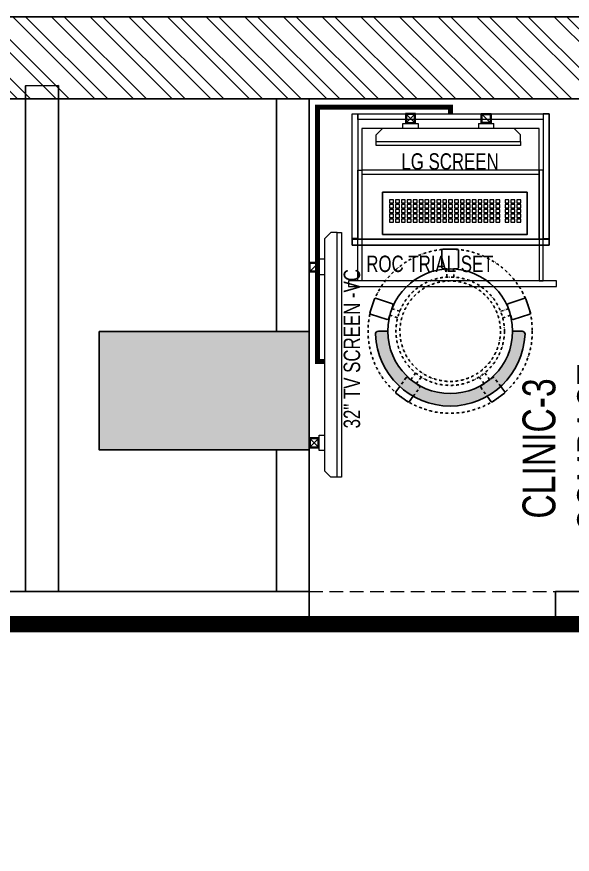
# Model space of a CAD drawing. Header units: feet. Extents: x 5363194 to 5373234, y -5284151 to -5265953.
# Drawn here: x 5367455 to 5369146, y -5268504 to -5265953 of the extents above; entities that cross this region are included whole.
import ezdxf

# ---------------------------------------------------------------- set-up
doc = ezdxf.new("R2010")
doc.units = ezdxf.units.FT
doc.header["$LTSCALE"] = 33
doc.header["$MEASUREMENT"] = 0
for name, pattern in [('a_p6_plan_L18$0$HIDDEN', [0.375, 0.25, -0.125]), ('ACAD_ISO03W100', [30, 12, -18]), ('DASHDOT2', [0.5, 0.25, -0.125, 0, -0.125]), ('HIDDEN', [9.524999999999995, 6.349999999999997, -3.174999999999998])]:
    doc.linetypes.add(name, pattern=pattern)
doc.layers.add('A-WALL', color=1, linetype='Continuous')
doc.layers.add('column', color=10, linetype='Continuous')
for name, color, linetype, lineweight in [('Floor-Unit', 1, 'Continuous', 13), ('HATCH', 9, 'Continuous', 9), ('LENS-CURTAIN', 5, 'a_p6_plan_L18$0$HIDDEN', 9), ('LENS-DIM', 252, 'Continuous', 5), ('LENS-FURNITURE', 13, 'Continuous', 9), ('LENS-PARTITION', 21, 'Continuous', 25), ('LENS-TEXT', 31, 'Continuous', 5), ('LENS_DIMENSION', 193, 'Continuous', 0), ('LENS_PARTITION', 21, 'Continuous', 25), ('LENS_TEXT', 31, 'Continuous', 5), ('LK-EQPMT', 3, 'Continuous', 18), ('LK-TILES FINISH', 251, 'Continuous', 5), ('LN-ELEVATION-1', 81, 'Continuous', 25), ('LN-ELEVATION-2', 103, 'Continuous', 20), ('LN-HATCH', 251, 'Continuous', 0), ('TV', 92, 'Continuous', 18)]:
    doc.layers.add(name, color=color, linetype=linetype, lineweight=lineweight)
doc.styles.get("Standard").update_dxf_attribs({"font": 'GILC____.TTF'})

# ---------------------------------------------------------------- blocks, each defined once
blk = doc.blocks.new('A$Ca5f26b73')
at = {"layer": 'column'}
h = blk.add_hatch(color=8, dxfattribs=at)
h.dxf.hatch_style = 1
h.paths.add_polyline_path([(-958.4936331780626, 4889), (-958.4936331780626, 5529), (-1318.493633178063, 5529), (-1318.493633178063, 4889)])
h.paths.add_polyline_path([(-934, 0), (-934, 404), (-1789, 404), (-1789, 0)])
h.paths.add_polyline_path([(-4977, 0), (-4977, 675), (-5354, 675), (-5354, 0)])
h.paths.add_polyline_path([(-5917, 1230), (-5917, 1460), (-6662, 1460), (-6662, 1230)])
h.paths.add_polyline_path([(-7640, 2300), (-7640, 2660), (-8350, 2660), (-8350, 2260), (-8057, 2260), (-8057, 2300)])
h.paths.add_polyline_path([(-4943.011822690255, 9317.851827089675), (-4941.125479653478, 10010.84925977606), (-5326.124053367414, 10011.89722813014), (-5328.010396405123, 9318.899795443751)])
h.paths.add_polyline_path([(-7613.030801153742, 9618.120719721543), (-7601.738260256126, 10018.09146321937), (-8311.96660143137, 10020.02470888942), (-8323.259142328983, 9620.053965391591)])
h.paths.add_polyline_path([(-11261.42183980811, 9628.051661321893), (-11260.33304151799, 10028.0501794666), (-11975.33039270248, 10029.99640640989), (-11976.4191909926, 9629.997888264246)])
h.paths.add_polyline_path([(-11293, 2260), (-11293, 2660), (-12018, 2660), (-12018, 2260)])
h.paths.add_polyline_path([(-14944, 2260), (-14944, 2580), (-15259, 2580), (-15259, 3210), (-15679, 3210), (-15679, 2260)])
h.paths.add_polyline_path([(-15259, 9033), (-15259, 9633), (-14916, 9633), (-14916, 10038.00092616305), (-15679, 10040.07781659439), (-15679, 9033)])
at = {"layer": 'LN-HATCH'}
h = blk.add_hatch(dxfattribs=at)
h.set_pattern_fill('ANSI32', color=256, scale=222)
h.set_pattern_definition([(45, (-2784044.970806216, 5465993.898856697), (-58.86663953378008, 58.86663953378008), []), (45, (-2784005.726379926, 5465993.898856697), (-58.86663953378008, 58.86663953378008), [])])
h.paths.add_polyline_path([(-13493, 2260), (-13493, 2510), (-14263, 2510), (-14263, 2260)])
h.paths.add_polyline_path([(-12018, 2260), (-12018, 2510), (-12228, 2510), (-12228, 2260)])
h.paths.add_polyline_path([(-8350, 2260), (-8350, 2510), (-11293, 2510), (-11293, 2260)])
h.paths.add_polyline_path([(-6662, 1035), (-6662, 1285), (-8057, 1285), (-8057, 2260), (-8307, 2260), (-8307, 1035)])
h.paths.add_polyline_path([(-6178.338742326945, 0), (-6178.338742326945, 220), (-6432, 220), (-6432, 1230), (-6662, 1230), (-6662, 0)])
h.paths.add_polyline_path([(-7417, 2300), (-7417, 2510), (-7640, 2510), (-7640, 2300)])
h.paths.add_polyline_path([(0, 0), (0, 2589), (-250, 2589), (-250, 0)])
h.paths.add_polyline_path([(0, 3519), (0, 9752.78009731695), (-250, 9752.78009731695), (-250, 3519)])
h.paths.add_polyline_path([(-1977.047934302129, 9752.78009731695), (0, 9752.78009731695), (0, 10002.78009731695), (-1976.707684211433, 10002.78009731695), (-4941.125479653478, 10010.84925977606), (-4941.805978584103, 9760.850185935386)])
h.paths.add_polyline_path([(-5326.804552298971, 9761.898154289462), (-5326.124053367414, 10011.89722813014), (-7601.738260256126, 10018.09146321937), (-7608.796098317019, 9768.109748532996)])
h.paths.add_polyline_path([(-8319.024439492263, 9770.042994203048), (-8311.96660143137, 10020.02470888942), (-11260.33304151799, 10028.0501794666), (-11261.01354044955, 9778.051105625927)])
h.paths.add_polyline_path([(-11976.01089163404, 9779.997332569212), (-11975.33039270248, 10029.99640640989), (-14916, 10038.00092616211), (-14916, 9788)])
h.paths.add_polyline_path([(-4504.182944787666, 0), (-4504.182944787666, 150), (-4977, 150), (-4977, 0)])
h.paths.add_polyline_path([(-5354, 0), (-5354, 220), (-5590.752548078075, 220), (-5590.752548078075, 0)])
at = {"layer": 'A-WALL'}
for p, q in [((0, 2589), (0, 10002.78009731695)), ((-250, 2589), (-250, 9752.78009731695))]:
    blk.add_line(p, q, dxfattribs=at)
at = {"layer": 'column'}
blk.add_lwpolyline([(-958.4936331780626, 5529), (-958.4936331780626, 4889), (-1318.493633178063, 4889), (-1318.493633178063, 5529)], close=True, dxfattribs=at)
blk = doc.blocks.new('TRIAL SET ROC')
at = {"layer": 'LENS-DIM', "ltscale": 0.5}
for points in [[(-400.3652351796627, -364.3162249757442), (-430.3652351796626, -364.3162249757442)], [(169.6347648203373, -364.3162249757442), (139.6347648203373, -364.3162249757442)]]:
    blk.add_lwpolyline(points, dxfattribs=at)
at = {"layer": 'LENS-FURNITURE'}
blk.add_lwpolyline([(-430.3652351796626, 18), (169.6347648203373, 18), (169.6347648203373, -382.3162249757443), (-430.3652351796626, -382.3162249757443)], close=True, dxfattribs=at)
at = {"layer": 'LENS-FURNITURE', "color": 146}
for points in [[(-412.3652351796627, -153.6065521437457), (-400.3652351796627, -153.6065521437457), (-400.3652351796628, -490.6065521437458), (-412.3652351796627, -490.6065521437458)], [(139.6347648203373, -153.6065521437458), (-400.3652351796627, -153.6065521437457), (-400.3652351796627, -165.6065521437457), (139.6347648203373, -165.6065521437458)], [(151.6347648203373, -153.6065521437458), (139.6347648203373, -153.6065521437458), (139.6347648203372, -490.6065521437458), (151.6347648203373, -490.6065521437458)], [(192.1347648203373, -490.6065521437458), (-440.8652351796627, -490.6065521437458), (-440.8652351796627, -508.6065521437458), (192.1347648203373, -508.6065521437458)]]:
    blk.add_lwpolyline(points, close=True, dxfattribs=at)
at = {"layer": 'LN-ELEVATION-2'}
for points in [[(-430.3652351796626, 18), (-412.3652351796627, 18), (-412.3652351796627, -362.3162249757442), (-430.3652351796626, -362.3162249757442)], [(-412.3652351796627, 18), (151.6347648203373, 18), (151.6347648203373, 0), (-412.3652351796627, 0)], [(169.6347648203373, 18), (151.6347648203373, 18), (151.6347648203373, -362.3162249757442), (169.6347648203373, -362.3162249757442)], [(169.6347648203373, -364.3162249757442), (-430.3652351796626, -364.3162249757442), (-430.3652351796626, -382.3162249757443), (169.6347648203373, -382.3162249757443)], [(169.6347648203373, -382.3162249757443), (-430.3652351796626, -382.3162249757443), (-430.3652351796626, -364.3162249757442), (169.6347648203373, -364.3162249757442)]]:
    blk.add_lwpolyline(points, close=True, dxfattribs=at)
at = {"layer": 'LN-ELEVATION-2', "linetype": 'HIDDEN', "ltscale": 100}
blk.add_lwpolyline([(-400.3652351796627, -364.3162249757442), (139.6347648203373, -364.3162249757442), (139.6347648203373, -27.35909500904381), (-400.3652351796627, -27.35909500904381)], close=True, dxfattribs=at)
at = {"insert": (-386.8645105547048, -414.1468168679739), "char_height": 50, "attachment_point": 1}
blk.add_mtext_dynamic_manual_height_columns('ROC TRIAL SET', width=625.228464345434, gutter_width=500, heights=[0], dxfattribs=at)
blk = doc.blocks.new('*U22')
at = {"layer": 'LK-EQPMT', "ltscale": 12}
blk.add_lwpolyline([(5.986879315214991, 4.914598100478997), (-5.986879315214991, 4.914598100478997), (-5.986879315214991, -4.914598100478997), (5.986879315214991, -4.914598100478997)], close=True, dxfattribs=at)
blk = doc.blocks.new('*U23')
at = {"color": 0, "linetype": 'ByBlock', "lineweight": -2}
for p in [(0, 0), (17.96063794564497, 0), (35.92127589128995, 0), (53.88191383693492, 0), (71.8425517825799, 0), (89.80318972822487, 0), (107.7638276738698, 0), (125.7244656195148, 0), (143.6851035651598, 0), (161.6457415108048, 0), (179.6063794564497, 0), (197.5670174020947, 0), (215.5276553477397, 0), (233.4882932933847, 0), (251.4489312390296, 0), (269.4095691846746, 0), (287.3702071303196, 0), (305.3308450759646, 0), (323.2914830216096, 0), (-9e-16, -14.74379430143699), (-1.8e-15, -29.48758860287398), (17.96063794564497, -14.74379430143699), (17.96063794564497, -29.48758860287398), (35.92127589128995, -14.74379430143699), (35.92127589128995, -29.48758860287398), (53.88191383693492, -14.74379430143699), (53.88191383693492, -29.48758860287398), (71.8425517825799, -14.74379430143699), (71.8425517825799, -29.48758860287398), (89.80318972822487, -14.74379430143699), (89.80318972822487, -29.48758860287398), (107.7638276738698, -14.74379430143699), (107.7638276738698, -29.48758860287398), (125.7244656195148, -14.74379430143699), (125.7244656195148, -29.48758860287398), (143.6851035651598, -14.74379430143699), (143.6851035651598, -29.48758860287398), (161.6457415108048, -14.74379430143699), (161.6457415108048, -29.48758860287398), (179.6063794564497, -14.74379430143699), (179.6063794564497, -29.48758860287398), (197.5670174020947, -14.74379430143699), (197.5670174020947, -29.48758860287398), (215.5276553477397, -14.74379430143699), (215.5276553477397, -29.48758860287398), (233.4882932933847, -14.74379430143699), (233.4882932933847, -29.48758860287398), (251.4489312390296, -14.74379430143699), (251.4489312390296, -29.48758860287398), (269.4095691846746, -14.74379430143699), (269.4095691846746, -29.48758860287398), (287.3702071303196, -14.74379430143699), (287.3702071303196, -29.48758860287398), (305.3308450759646, -14.74379430143699), (305.3308450759646, -29.48758860287398), (323.2914830216096, -14.74379430143699), (323.2914830216096, -29.48758860287398), (-2.7e-15, -44.23138290431096), (17.96063794564497, -44.23138290431096), (35.92127589128995, -44.23138290431096), (53.88191383693492, -44.23138290431096), (71.8425517825799, -44.23138290431096), (89.80318972822487, -44.23138290431096), (107.7638276738698, -44.23138290431096), (125.7244656195148, -44.23138290431096), (143.6851035651598, -44.23138290431096), (161.6457415108048, -44.23138290431096), (179.6063794564497, -44.23138290431096), (197.5670174020947, -44.23138290431096), (215.5276553477397, -44.23138290431096), (233.4882932933847, -44.23138290431096), (251.4489312390296, -44.23138290431096), (269.4095691846746, -44.23138290431096), (287.3702071303196, -44.23138290431096), (305.3308450759646, -44.23138290431096), (323.2914830216096, -44.23138290431096), (-3.6e-15, -58.97517720574795), (17.96063794564497, -58.97517720574795), (35.92127589128994, -58.97517720574795), (53.88191383693492, -58.97517720574795), (71.8425517825799, -58.97517720574795), (89.80318972822487, -58.97517720574795), (107.7638276738698, -58.97517720574795), (125.7244656195148, -58.97517720574795), (143.6851035651598, -58.97517720574795), (161.6457415108048, -58.97517720574795), (179.6063794564497, -58.97517720574795), (197.5670174020947, -58.97517720574795), (215.5276553477397, -58.97517720574795), (233.4882932933847, -58.97517720574795), (251.4489312390296, -58.97517720574795), (269.4095691846746, -58.97517720574795), (287.3702071303196, -58.97517720574795), (305.3308450759646, -58.97517720574795), (323.2914830216096, -58.97517720574795)]:
    blk.add_blockref('*U22', p, dxfattribs=at)
blk = doc.blocks.new('*U20')
at = {"layer": 'LK-EQPMT', "ltscale": 12}
blk.add_lwpolyline([(5.986879315214991, 4.914598100478997), (-5.986879315214991, 4.914598100478997), (-5.986879315214991, -4.914598100478997), (5.986879315214991, -4.914598100478997)], close=True, dxfattribs=at)
blk = doc.blocks.new('*U21')
at = {"color": 0, "linetype": 'ByBlock', "lineweight": -2}
for p in [(0, 0), (17.96063794564497, 0), (35.92127589128995, 0), (-9e-16, -14.74379430143699), (-1.8e-15, -29.48758860287398), (17.96063794564497, -14.74379430143699), (17.96063794564497, -29.48758860287398), (35.92127589128995, -14.74379430143699), (35.92127589128995, -29.48758860287398), (-2.7e-15, -44.23138290431096), (17.96063794564497, -44.23138290431096), (35.92127589128995, -44.23138290431096), (-3.6e-15, -58.97517720574795), (17.96063794564497, -58.97517720574795), (35.92127589128994, -58.97517720574795)]:
    blk.add_blockref('*U20', p, dxfattribs=at)
blk = doc.blocks.new('*U16')
at = {"ltscale": 12}
blk.add_lwpolyline([(8.040144996717572, 2.91038e-11), (8.040144996717572, 129.0940371821052), (448.0401449967176, 129.0940371821052), (448.0401449967176, 2.91038e-11)], close=True, dxfattribs=at)
for name, p in [('*U23', (35.16895717114949, 101.6202952143818)), ('*U21', (386.6121428576974, 101.6202952143818))]:
    blk.add_blockref(name, p)
blk = doc.blocks.new('CLINIC SCREEN')
at = {"layer": 'TV'}
for p, q in [((-103.1090284836336, 42.85441964946222), (-127.4114311772946, 18.55201695591665)), ((-127.4114311772946, 42.85441964946222), (-103.1090284836336, 18.55201695591665)), ((102.7052824410566, 42.85441964946222), (127.007685134602, 18.55201695591665))]:
    blk.add_line(p, q, dxfattribs=at)
at = {"layer": 'TV', "ltscale": 12}
for p, q in [((-220.0000000000082, -19.41163062257681), (-200.5883693773149, 0)), ((200.5883693773149, 0), (-200.5883693773149, 0)), ((-138.5315413423604, 0), (-138.5315413423604, 15.514207008644)), ((-138.5315413423604, 15.514207008644), (-91.98892031613741, 15.514207008644)), ((-91.98892031613741, 15.514207008644), (-91.98892031613741, 0)), ((91.98892031610741, 15.514207008644), (91.98892031610741, 0)), ((91.98892031610741, 15.514207008644), (138.5315413423595, 15.514207008644)), ((138.5315413423595, 0), (138.5315413423595, 15.514207008644)), ((219.9999999999918, -19.41163062257681), (200.5883693773149, 0)), ((-220.0000000000082, -38.82326124538668), (-220.0000000000082, -19.41163062257681)), ((219.9999999999918, -38.82326124538668), (219.9999999999918, -19.41163062257681))]:
    blk.add_line(p, q, dxfattribs=at)
at = {"layer": 'TV'}
for points in [[(-130.4492315140169, 15.51421661919448), (-100.0712281470269, 15.51421661919448), (-100.0712281470269, 45.89221998606814), (-130.4492315140169, 45.89221998606814)], [(-127.4114311772946, 18.55201695591665), (-103.1090284836336, 18.55201695591665), (-103.1090284836336, 42.85441964946222), (-127.4114311772946, 42.85441964946222)], [(130.0454854713243, 15.51421661919448), (99.66748210433435, 15.51421661919448), (99.66748210433435, 45.89221998606814), (130.0454854713243, 45.89221998606814)], [(127.007685134602, 18.55201695591665), (102.7052824410566, 18.55201695591665), (102.7052824410566, 42.85441964946222), (127.007685134602, 42.85441964946222)]]:
    blk.add_lwpolyline(points, close=True, dxfattribs=at)
at = {"layer": 'TV', "ltscale": 12}
blk.add_lwpolyline([(-220.0000000000082, -51.71278328332107), (-220.0000000000082, -38.82326124538668), (219.9999999999918, -38.82326124538668), (219.9999999999918, -51.71278328332107)], close=True, dxfattribs=at)
at = {"layer": 'Floor-Unit', "color": 0, "ltscale": 2, "insert": (5.199680584678389, -100.4085774972336), "char_height": 50, "attachment_point": 5}
blk.add_mtext_dynamic_manual_height_columns('LG SCREEN', width=466.4796511627907, gutter_width=12.5, heights=[0], dxfattribs=at)
blk = doc.blocks.new('32INCH VC FOR CLINIC')
at = {"layer": 'LK-EQPMT'}
for p, q in [((116.8909715171903, 152.5672029328125), (92.58856882341206, 128.264800239267)), ((92.58856882341206, 152.5672029328125), (116.8909715171903, 128.264800239267)), ((627.7052824404091, 152.5672029328125), (652.0076851341872, 128.264800239267))]:
    blk.add_line(p, q, dxfattribs=at)
at = {"layer": 'LK-EQPMT', "ltscale": 12}
for p, q in [((0, 90.30115266077335), (19.41163062304258, 109.7127832833503)), ((725.5883693769574, 109.7127832833503), (19.41163062304258, 109.7127832833503)), ((81.46845865808427, 109.7127832833503), (81.46845865808427, 125.2269902919943)), ((81.46845865808427, 125.2269902919943), (128.0110796838999, 125.2269902919943)), ((128.0110796838999, 125.2269902919943), (128.0110796838999, 109.7127832833503)), ((616.9889203161001, 125.2269902919943), (616.9889203161001, 109.7127832833503)), ((616.9889203161001, 125.2269902919943), (663.5315413419156, 125.2269902919943)), ((663.5315413419156, 109.7127832833503), (663.5315413419156, 125.2269902919943)), ((745, 90.30115266077335), (725.5883693769574, 109.7127832833503)), ((0, 70.88952203796362), (0, 90.30115266077335)), ((745, 70.88952203796362), (745, 90.30115266077335))]:
    blk.add_line(p, q, dxfattribs=at)
at = {"layer": 'LK-EQPMT'}
for points in [[(89.55076848529278, 125.2269999025447), (119.9287718534469, 125.2269999025447), (119.9287718534469, 155.6050032694184), (89.55076848529278, 155.6050032694184)], [(655.0454854704439, 125.2269999025447), (624.6674821041522, 125.2269999025447), (624.6674821041522, 155.6050032694184), (655.0454854704439, 155.6050032694184)], [(92.58856882341206, 128.264800239267), (116.8909715171903, 128.264800239267), (116.8909715171903, 152.5672029328125), (92.58856882341206, 152.5672029328125)], [(652.0076851341872, 128.264800239267), (627.7052824404091, 128.264800239267), (627.7052824404091, 152.5672029328125), (652.0076851341872, 152.5672029328125)]]:
    blk.add_lwpolyline(points, close=True, dxfattribs=at)
at = {"layer": 'LK-EQPMT', "ltscale": 12}
blk.add_lwpolyline([(0, 58.0000000000291), (0, 70.88952203796362), (745, 70.88952203796362), (745, 58.0000000000291)], close=True, dxfattribs=at)
at = {"layer": 'LENS-TEXT', "color": 0, "ltscale": 2, "insert": (391.1996805854142, 25.6359011628374), "char_height": 50, "attachment_point": 5}
blk.add_mtext_dynamic_manual_height_columns('32" TV SCREEN -VC', width=466.4796511627907, gutter_width=12.5, heights=[0], dxfattribs=at)
blk = doc.blocks.new('DR STOOL')
at = {"layer": 'HATCH'}
h = blk.add_hatch(dxfattribs=at)
h.set_pattern_fill('ANSI36', color=250, angle=-90.00000000000001)
h.set_pattern_definition([(315, (-227.8099174643867, 917.3997257252777), (6.173926083235043, -1.683798022700468), [7.9375, -1.587499999999999, 0, -1.587499999999999])])
edge = h.paths.add_edge_path()
edge.add_line((-190.0000000041909, 4.511094e-10), (-218.6899174675346, 4.511094e-10))
edge.add_arc((-218.6899174670689, 9.120000000388245), 9.119999999940092, 177.6119845363388, 269.9999999996136, ccw=False)
edge.add_arc((-1.8626451e-09, 3.565219e-10), 228.000000002257, 2.3880154632688004, 177.6119845367313, ccw=False)
edge.add_arc((218.6899174633436, 9.120000000497384), 9.120000000051716, -90.00000000034493, 2.3880154629299, ccw=False)
edge.add_line((218.6899174633436, 4.511094e-10), (190, 4.511094e-10))
edge.add_arc((-1.8626451e-09, 4.511094e-10), 190.000000001979, -1.27e-14, 180)
at = {"layer": 'LN-ELEVATION-1', "color": 1, "ltscale": 100}
for p, q in [((-128.6221585394814, 215.4841044476634), (-165.2704676063731, 189.0243927398114)), ((-124.7228340068832, 214.8545704018979), (-128.6221585394814, 215.4841044476634)), ((-112.6981821293011, 198.1996966340157), (-124.7228340068832, 214.8545704018979)), ((124.7553772013634, 214.9803744515593), (112.5488144652918, 198.2845540212292)), ((128.7014972954057, 215.5933048763618), (124.7553772013634, 214.9803744515593)), ((128.7014972954057, 215.5933048763618), (124.7553772013634, 214.9803744515593)), ((165.1911288509145, 188.915192311113), (128.7014972954057, 215.5933048763618)), ((165.1911288509145, 188.915192311113), (128.7014972954057, 215.5933048763618)), ((-165.2704676063731, 189.0243927398114), (-165.9069543029182, 185.0820035930228)), ((-165.9069543029182, 185.0820035930228), (-153.8003208162263, 168.3135803133482)), ((153.6734594982117, 168.4294150282658), (165.7973639420234, 185.0121775862135)), ((165.7973639420234, 185.0121775862135), (165.1911288509145, 188.915192311113)), ((165.7973639420234, 185.0121775862135), (165.1911288509145, 188.915192311113)), ((-191.2928382232785, -35.45407700946089), (-242.9550312487409, -52.24013893969095)), ((-187.9259491492994, -37.1695928365807), (-191.2928382232785, -35.45407700946089)), ((-184.1424400564283, -48.81403796559607), (-187.9259491492994, -37.1695928365807)), ((188.0651108901948, -36.96233201187715), (184.0504167033359, -49.19388854173303)), ((191.3981811110861, -35.27656588272658), (188.0651108901948, -36.96233201187715)), ((243.0100176925771, -52.21682526778022), (191.3981811110861, -35.27656588272658)), ((-242.9550312487409, -52.24013893969095), (-244.7482102331705, -55.75945052818861)), ((-244.7482102331705, -55.75945052818861), (-230.7800458371639, -98.74904560100549)), ((-173.8639617776498, -80.4479453730819), (-177.8421125086024, -68.2044548037811)), ((177.6922140880488, -68.56540505095472), (173.8739495249465, -80.1985000452405)), ((230.715890809428, -98.7280946081737), (244.8123673382215, -55.78040257930116)), ((244.8123673382215, -55.78040257930116), (243.0100176925771, -52.21682526778022)), ((-230.7800458371639, -98.74904560100549), (-227.2218665438704, -100.5620286722478)), ((-227.2218665438704, -100.5620286722478), (-175.5596735184081, -83.7759667420105)), ((-175.5596735184081, -83.7759667420105), (-173.8639617776498, -80.4479453730819)), ((173.8739495249465, -80.1985000452405), (175.5794035866856, -83.5704969359358)), ((175.5794035866856, -83.5704969359358), (227.1912401677109, -100.5107563209894)), ((227.1912401677109, -100.5107563209894), (230.715890809428, -98.7280946081737)), ((-22.72193054761737, -190.2142363802995), (-25.39390889601782, -192.886214728569)), ((-25.39390889601782, -192.886214728569), (-25.39390889601782, -247.2070584567482)), ((-10.47823652112856, -190.2142363802995), (-22.72193054761737, -190.2142363802995)), ((22.78362171910703, -190.2142363802995), (9.910054048988968, -190.2142363802995)), ((25.42475448176265, -192.8553691428751), (22.78362171910703, -190.2142363802995)), ((25.42475448176265, -247.1762128710543), (25.42475448176265, -192.8553691428751)), ((-25.39390889601782, -247.2070584567482), (-22.60096735274419, -250)), ((-22.60096735274419, -250), (22.60096735274419, -250)), ((22.60096735274419, -250), (25.42475448176265, -247.1762128710543))]:
    blk.add_line(p, q, dxfattribs=at)
at = {"layer": 'LN-ELEVATION-1', "linetype": 'DASHDOT2'}
for p, q in [((-92.92521573789418, 170.8129362839827), (-112.6981821293011, 198.1996966340157)), ((112.5488144652918, 198.2845540212292), (92.69529851106927, 171.1294289919315)), ((-153.8003208162263, 168.3135803133482), (-134.1093360339291, 141.0403694751003)), ((-103.4542870586738, 159.9154408004979), (-93.52748446213081, 167.0824927485227)), ((-88.15393704269081, 139.4771787207864), (-103.4542870586738, 159.9154408004979)), ((-93.52748446213081, 167.0824927485227), (-92.92521573789418, 170.8129362839827)), ((103.6608748426661, 159.8406005539291), (88.19885099539533, 139.4487815762331)), ((92.69529851106927, 171.1294289919315), (93.26858203159645, 167.4385604566923)), ((93.26858203159645, 167.4385604566923), (103.6608748426661, 159.8406005539291)), ((133.7372852512635, 141.1612321265929), (153.6734594982117, 168.4294150282658)), ((-134.1093360339291, 141.0403694751003), (-130.4219571123831, 140.4450534014686)), ((-130.4219571123831, 140.4450534014686), (-119.9844727469608, 147.9808124662595)), ((-119.9844727469608, 147.9808124662595), (-105.3687285655178, 126.9741353208374)), ((105.4096150295809, 126.94019481352), (120.1194891873747, 147.8074627162714)), ((120.1194891873747, 147.8074627162714), (130.0033113472163, 140.5812532722048)), ((130.0033113472163, 140.5812532722048), (133.7372852512635, 141.1612321265929)), ((-159.954806596972, -40.49024384317454), (-184.1424400564283, -48.81403796559607)), ((184.0504167033359, -49.19388854173303), (159.8786162491887, -40.79004861696012)), ((-177.8421125086024, -68.2044548037811), (-153.4148110738024, -60.73628028803068)), ((153.3006618716754, -61.02382378749462), (177.6922140880488, -68.56540505095472)), ((-10.92024635523557, -164.6382343793375), (-10.47823652112856, -190.2142363802995)), ((9.910054048988968, -190.2142363802995), (10.35584833659231, -164.674698740353))]:
    blk.add_line(p, q, dxfattribs=at)
at = {"layer": 'LN-ELEVATION-1', "color": 1, "ltscale": 100}
blk.add_lwpolyline([(-190.0000000023283, 0), (-218.6899174656719, 0, -0.4264743413925903), (-227.8019973598421, 9.5, -0.959166304662544), (227.8019973593764, 9.5, -0.4264743413925903), (218.6899174647406, 0), (190.0000000013969, 0)], format="xyb", dxfattribs=at)
at = {"layer": 'LN-ELEVATION-1', "linetype": 'DASHDOT2'}
for radius in [250, 165, 153]:
    blk.add_circle((0, 0), radius, dxfattribs=at)
at = {"layer": 'LN-ELEVATION-1', "color": 1, "ltscale": 100}
blk.add_circle((0, 0), 190, dxfattribs=at)

msp = doc.modelspace()

# ---------------------------------------------------------------- linework, layer by layer
at = {"color": 13, "linetype": 'ACAD_ISO03W100', "ltscale": 0.01, "const_width": 15}
msp.add_lwpolyline([(5368775.374840756, -5266248.578685313), (5368775.374840756, -5266228.219590291), (5368370.318781358, -5266228.219590299), (5368370.318781358, -5267003.219590296), (5368391.211001336, -5267003.219590296)], dxfattribs=at)
at = {"layer": 'LENS-CURTAIN', "ltscale": 5}
msp.add_lwpolyline([(5369095.318781358, -5267803.219590299), (5368345.318781358, -5267803.219590299), (5368345.318781358, -5267703.219590299), (5369095.318781358, -5267703.219590299)], close=True, dxfattribs=at)
at = {"layer": 'LENS-PARTITION'}
for points in [[(5367481.538684041, -5267703.219590299), (5367581.538684041, -5267703.219590299), (5367581.538684041, -5266162.880099118), (5367481.538684041, -5266163.152299699)], [(5368245.318781358, -5266911.713223477), (5368245.318781358, -5266203.219590298), (5368345.318781358, -5266203.219590298), (5368345.318781358, -5266911.713223477)], [(5368245.318781358, -5267703.219590299), (5368245.318781358, -5267271.713223477), (5368345.318781358, -5267271.713223477), (5368345.318781358, -5267703.219590299)], [(5366281.538684042, -5267703.219590299), (5368345.318781358, -5267703.219590299), (5368345.318781358, -5267803.219590299), (5366281.538684042, -5267803.219590299)], [(5370330.318781358, -5267803.219590299), (5369095.318781358, -5267803.219590299), (5369095.318781358, -5267703.219590299), (5370330.318781358, -5267703.219590299)]]:
    msp.add_lwpolyline(points, close=True, dxfattribs=at)
at = {"layer": 'LK-TILES FINISH', "color": 212, "linetype": 'ACAD_ISO03W100', "ltscale": 0.05, "const_width": 50}
msp.add_lwpolyline([(5371180.318781358, -5268697.664034744), (5371180.318781358, -5268703.219590297), (5365081.538684042, -5268703.219590297), (5365081.538684042, -5267803.219590299), (5371180.318781358, -5267803.219590299), (5371180.318781358, -5267953.219590297)], dxfattribs=at)

# ---------------------------------------------------------------- block references
for name, p in [('TRIAL SET ROC', (5368905.740075935, -5266266.578685314)), ('*U16', (5368560.520511763, -5266616.851754934))]:
    msp.add_blockref(name, p)
at = {"rotation": 90}
msp.add_blockref('32INCH VC FOR CLINIC', (5368500.923784619, -5267355.482476911), dxfattribs=at)
at = {"layer": 'LENS-FURNITURE', "rotation": 180}
msp.add_blockref('DR STOOL', (5368774.230432641, -5266910.892290935), dxfattribs=at)
at = {"layer": 'LENS_DIMENSION', "rotation": 90}
msp.add_blockref('A$Ca5f26b73', (5373234.318781357, -5265953.219590299), dxfattribs=at)
at = {"layer": 'LENS_PARTITION'}
msp.add_blockref('CLINIC SCREEN', (5368768.572108556, -5266293.937780321), dxfattribs=at)

# ---------------------------------------------------------------- texts
at = {"layer": 'LENS_TEXT', "linetype": 'Continuous', "ltscale": 3, "insert": (5369211.906385325, -5267267.982274037), "char_height": 100, "attachment_point": 5, "rotation": 90}
msp.add_mtext_dynamic_manual_height_columns('CLINIC-3 COMPACT ROC- MINSIGN', width=730.5073781448633, gutter_width=0.9999999999999992, heights=[0], dxfattribs=at)

doc.saveas('drawing.dxf')
